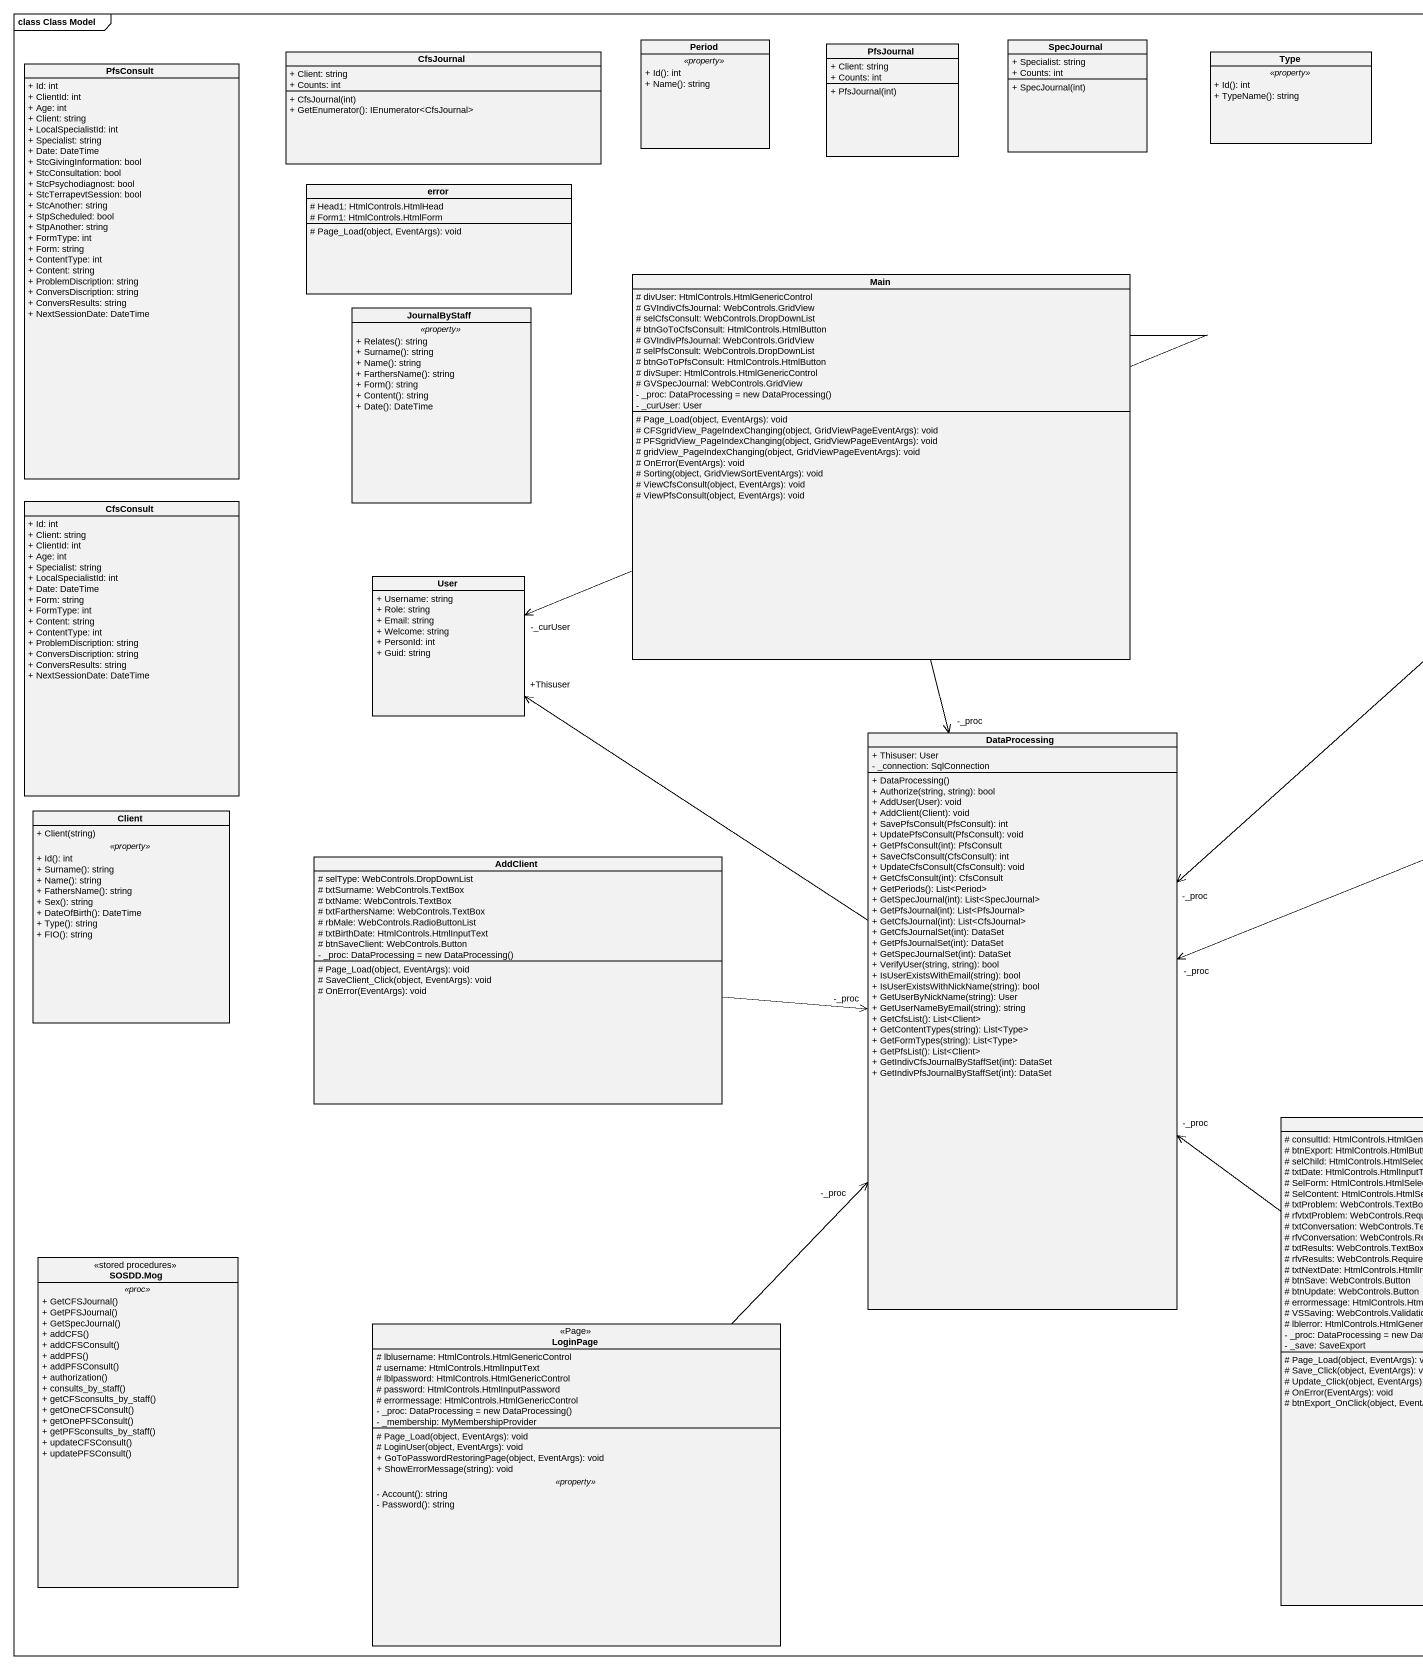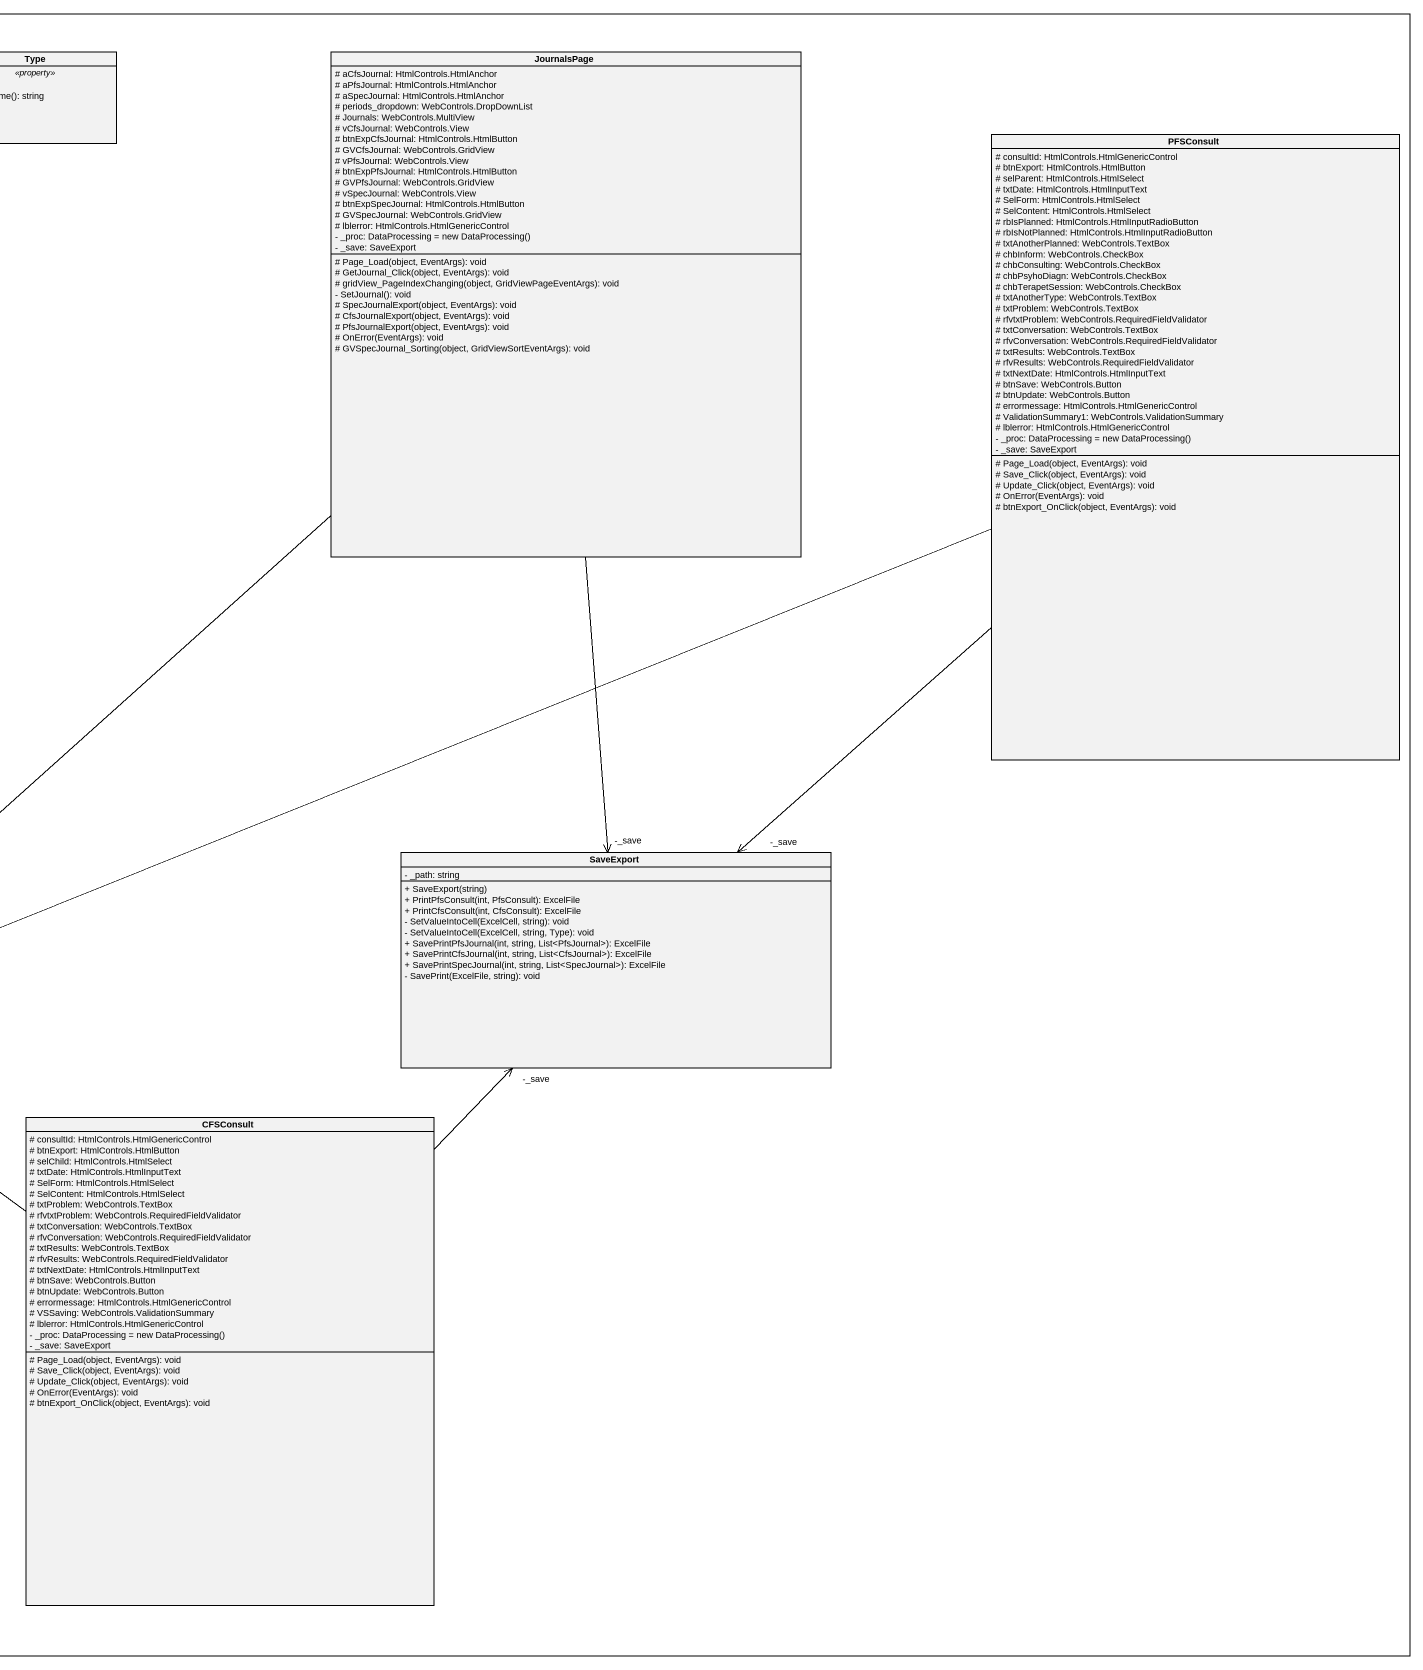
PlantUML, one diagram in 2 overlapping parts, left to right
@startuml
mainframe class Class Model
hide circle
hide empty members
skinparam classAttributeIconSize 0
class CfsJournal {
  + Client: string
  + Counts: int
  + CfsJournal(int)
  + GetEnumerator(): IEnumerator<CfsJournal>
}
class Period {
  .. <<property>> ..
  + Id(): int
  + Name(): string
}
class PfsJournal {
  + Client: string
  + Counts: int
  + PfsJournal(int)
}
class SpecJournal {
  + Specialist: string
  + Counts: int
  + SpecJournal(int)
}
class Type {
  .. <<property>> ..
  + Id(): int
  + TypeName(): string
}
class JournalsPage {
  # aCfsJournal: HtmlControls.HtmlAnchor
  # aPfsJournal: HtmlControls.HtmlAnchor
  # aSpecJournal: HtmlControls.HtmlAnchor
  # periods_dropdown: WebControls.DropDownList
  # Journals: WebControls.MultiView
  # vCfsJournal: WebControls.View
  # btnExpCfsJournal: HtmlControls.HtmlButton
  # GVCfsJournal: WebControls.GridView
  # vPfsJournal: WebControls.View
  # btnExpPfsJournal: HtmlControls.HtmlButton
  # GVPfsJournal: WebControls.GridView
  # vSpecJournal: WebControls.View
  # btnExpSpecJournal: HtmlControls.HtmlButton
  # GVSpecJournal: WebControls.GridView
  # lblerror: HtmlControls.HtmlGenericControl
  {field} - _proc: DataProcessing = new DataProcessing()
  - _save: SaveExport
  # Page_Load(object, EventArgs): void
  # GetJournal_Click(object, EventArgs): void
  # gridView_PageIndexChanging(object, GridViewPageEventArgs): void
  - SetJournal(): void
  # SpecJournalExport(object, EventArgs): void
  # CfsJournalExport(object, EventArgs): void
  # PfsJournalExport(object, EventArgs): void
  # OnError(EventArgs): void
  # GVSpecJournal_Sorting(object, GridViewSortEventArgs): void
}
class PfsConsult {
  + Id: int
  + ClientId: int
  + Age: int
  + Client: string
  + LocalSpecialistId: int
  + Specialist: string
  + Date: DateTime
  + StcGivingInformation: bool
  + StcConsultation: bool
  + StcPsychodiagnost: bool
  + StcTerrapevtSession: bool
  + StcAnother: string
  + StpScheduled: bool
  + StpAnother: string
  + FormType: int
  + Form: string
  + ContentType: int
  + Content: string
  + ProblemDiscription: string
  + ConversDiscription: string
  + ConversResults: string
  + NextSessionDate: DateTime
}
class PFSConsult {
  # consultId: HtmlControls.HtmlGenericControl
  # btnExport: HtmlControls.HtmlButton
  # selParent: HtmlControls.HtmlSelect
  # txtDate: HtmlControls.HtmlInputText
  # SelForm: HtmlControls.HtmlSelect
  # SelContent: HtmlControls.HtmlSelect
  # rbIsPlanned: HtmlControls.HtmlInputRadioButton
  # rbIsNotPlanned: HtmlControls.HtmlInputRadioButton
  # txtAnotherPlanned: WebControls.TextBox
  # chbInform: WebControls.CheckBox
  # chbConsulting: WebControls.CheckBox
  # chbPsyhoDiagn: WebControls.CheckBox
  # chbTerapetSession: WebControls.CheckBox
  # txtAnotherType: WebControls.TextBox
  # txtProblem: WebControls.TextBox
  # rfvtxtProblem: WebControls.RequiredFieldValidator
  # txtConversation: WebControls.TextBox
  # rfvConversation: WebControls.RequiredFieldValidator
  # txtResults: WebControls.TextBox
  # rfvResults: WebControls.RequiredFieldValidator
  # txtNextDate: HtmlControls.HtmlInputText
  # btnSave: WebControls.Button
  # btnUpdate: WebControls.Button
  # errormessage: HtmlControls.HtmlGenericControl
  # ValidationSummary1: WebControls.ValidationSummary
  # lblerror: HtmlControls.HtmlGenericControl
  {field} - _proc: DataProcessing = new DataProcessing()
  - _save: SaveExport
  # Page_Load(object, EventArgs): void
  # Save_Click(object, EventArgs): void
  # Update_Click(object, EventArgs): void
  # OnError(EventArgs): void
  # btnExport_OnClick(object, EventArgs): void
}
class error {
  # Head1: HtmlControls.HtmlHead
  # Form1: HtmlControls.HtmlForm
  # Page_Load(object, EventArgs): void
}
class Main {
  # divUser: HtmlControls.HtmlGenericControl
  # GVIndivCfsJournal: WebControls.GridView
  # selCfsConsult: WebControls.DropDownList
  # btnGoToCfsConsult: HtmlControls.HtmlButton
  # GVIndivPfsJournal: WebControls.GridView
  # selPfsConsult: WebControls.DropDownList
  # btnGoToPfsConsult: HtmlControls.HtmlButton
  # divSuper: HtmlControls.HtmlGenericControl
  # GVSpecJournal: WebControls.GridView
  {field} - _proc: DataProcessing = new DataProcessing()
  - _curUser: User
  # Page_Load(object, EventArgs): void
  # CFSgridView_PageIndexChanging(object, GridViewPageEventArgs): void
  # PFSgridView_PageIndexChanging(object, GridViewPageEventArgs): void
  # gridView_PageIndexChanging(object, GridViewPageEventArgs): void
  # OnError(EventArgs): void
  # Sorting(object, GridViewSortEventArgs): void
  # ViewCfsConsult(object, EventArgs): void
  # ViewPfsConsult(object, EventArgs): void
}
class JournalByStaff {
  .. <<property>> ..
  + Relates(): string
  + Surname(): string
  + Name(): string
  + FarthersName(): string
  + Form(): string
  + Content(): string
  + Date(): DateTime
}
class CfsConsult {
  + Id: int
  + Client: string
  + ClientId: int
  + Age: int
  + Specialist: string
  + LocalSpecialistId: int
  + Date: DateTime
  + Form: string
  + FormType: int
  + Content: string
  + ContentType: int
  + ProblemDiscription: string
  + ConversDiscription: string
  + ConversResults: string
  + NextSessionDate: DateTime
}
class User {
  + Username: string
  + Role: string
  + Email: string
  + Welcome: string
  + PersonId: int
  + Guid: string
}
class DataProcessing {
  + Thisuser: User
  - _connection: SqlConnection
  + DataProcessing()
  + Authorize(string, string): bool
  + AddUser(User): void
  + AddClient(Client): void
  + SavePfsConsult(PfsConsult): int
  + UpdatePfsConsult(PfsConsult): void
  + GetPfsConsult(int): PfsConsult
  + SaveCfsConsult(CfsConsult): int
  + UpdateCfsConsult(CfsConsult): void
  + GetCfsConsult(int): CfsConsult
  + GetPeriods(): List<Period>
  + GetSpecJournal(int): List<SpecJournal>
  + GetPfsJournal(int): List<PfsJournal>
  + GetCfsJournal(int): List<CfsJournal>
  + GetCfsJournalSet(int): DataSet
  + GetPfsJournalSet(int): DataSet
  + GetSpecJournalSet(int): DataSet
  + VerifyUser(string, string): bool
  + IsUserExistsWithEmail(string): bool
  + IsUserExistsWithNickName(string): bool
  + GetUserByNickName(string): User
  + GetUserNameByEmail(string): string
  + GetCfsList(): List<Client>
  + GetContentTypes(string): List<Type>
  + GetFormTypes(string): List<Type>
  + GetPfsList(): List<Client>
  + GetIndivCfsJournalByStaffSet(int): DataSet
  + GetIndivPfsJournalByStaffSet(int): DataSet
}
class Client {
  + Client(string)
  .. <<property>> ..
  + Id(): int
  + Surname(): string
  + Name(): string
  + FathersName(): string
  + Sex(): string
  + DateOfBirth(): DateTime
  + Type(): string
  + FIO(): string
}
class AddClient {
  # selType: WebControls.DropDownList
  # txtSurname: WebControls.TextBox
  # txtName: WebControls.TextBox
  # txtFarthersName: WebControls.TextBox
  # rbMale: WebControls.RadioButtonList
  # txtBirthDate: HtmlControls.HtmlInputText
  # btnSaveClient: WebControls.Button
  {field} - _proc: DataProcessing = new DataProcessing()
  # Page_Load(object, EventArgs): void
  # SaveClient_Click(object, EventArgs): void
  # OnError(EventArgs): void
}
class SaveExport {
  - _path: string
  + SaveExport(string)
  + PrintPfsConsult(int, PfsConsult): ExcelFile
  + PrintCfsConsult(int, CfsConsult): ExcelFile
  - SetValueIntoCell(ExcelCell, string): void
  - SetValueIntoCell(ExcelCell, string, Type): void
  + SavePrintPfsJournal(int, string, List<PfsJournal>): ExcelFile
  + SavePrintCfsJournal(int, string, List<CfsJournal>): ExcelFile
  + SavePrintSpecJournal(int, string, List<SpecJournal>): ExcelFile
  - SavePrint(ExcelFile, string): void
}
class CFSConsult {
  # consultId: HtmlControls.HtmlGenericControl
  # btnExport: HtmlControls.HtmlButton
  # selChild: HtmlControls.HtmlSelect
  # txtDate: HtmlControls.HtmlInputText
  # SelForm: HtmlControls.HtmlSelect
  # SelContent: HtmlControls.HtmlSelect
  # txtProblem: WebControls.TextBox
  # rfvtxtProblem: WebControls.RequiredFieldValidator
  # txtConversation: WebControls.TextBox
  # rfvConversation: WebControls.RequiredFieldValidator
  # txtResults: WebControls.TextBox
  # rfvResults: WebControls.RequiredFieldValidator
  # txtNextDate: HtmlControls.HtmlInputText
  # btnSave: WebControls.Button
  # btnUpdate: WebControls.Button
  # errormessage: HtmlControls.HtmlGenericControl
  # VSSaving: WebControls.ValidationSummary
  # lblerror: HtmlControls.HtmlGenericControl
  {field} - _proc: DataProcessing = new DataProcessing()
  - _save: SaveExport
  # Page_Load(object, EventArgs): void
  # Save_Click(object, EventArgs): void
  # Update_Click(object, EventArgs): void
  # OnError(EventArgs): void
  # btnExport_OnClick(object, EventArgs): void
}
class "SOSDD.Mog" as SOSDD_Mog <<stored procedures>> {
  .. <<proc>> ..
  + GetCFSJournal()
  + GetPFSJournal()
  + GetSpecJournal()
  + addCFS()
  + addCFSConsult()
  + addPFS()
  + addPFSConsult()
  + authorization()
  + consults_by_staff()
  + getCFSconsults_by_staff()
  + getOneCFSConsult()
  + getOnePFSConsult()
  + getPFSconsults_by_staff()
  + updateCFSConsult()
  + updatePFSConsult()
}
class LoginPage <<Page>> {
  # lblusername: HtmlControls.HtmlGenericControl
  # username: HtmlControls.HtmlInputText
  # lblpassword: HtmlControls.HtmlGenericControl
  # password: HtmlControls.HtmlInputPassword
  # errormessage: HtmlControls.HtmlGenericControl
  {field} - _proc: DataProcessing = new DataProcessing()
  - _membership: MyMembershipProvider
  --
  # Page_Load(object, EventArgs): void
  # LoginUser(object, EventArgs): void
  + GoToPasswordRestoringPage(object, EventArgs): void
  + ShowErrorMessage(string): void
  .. <<property>> ..
  - Account(): string
  - Password(): string
}
JournalsPage --> "-_proc" DataProcessing
JournalsPage --> "-_save" SaveExport
PFSConsult -left-> "-_proc" DataProcessing
PFSConsult --> "-_save" SaveExport
Main -left-> "-_curUser" User
Main --> "-_proc" DataProcessing
DataProcessing -up-> "+Thisuser" User
AddClient -right-> "-_proc" DataProcessing
CFSConsult -up-> "-_proc" DataProcessing
CFSConsult -up-> "-_save" SaveExport
LoginPage -up-> "-_proc" DataProcessing
@enduml
